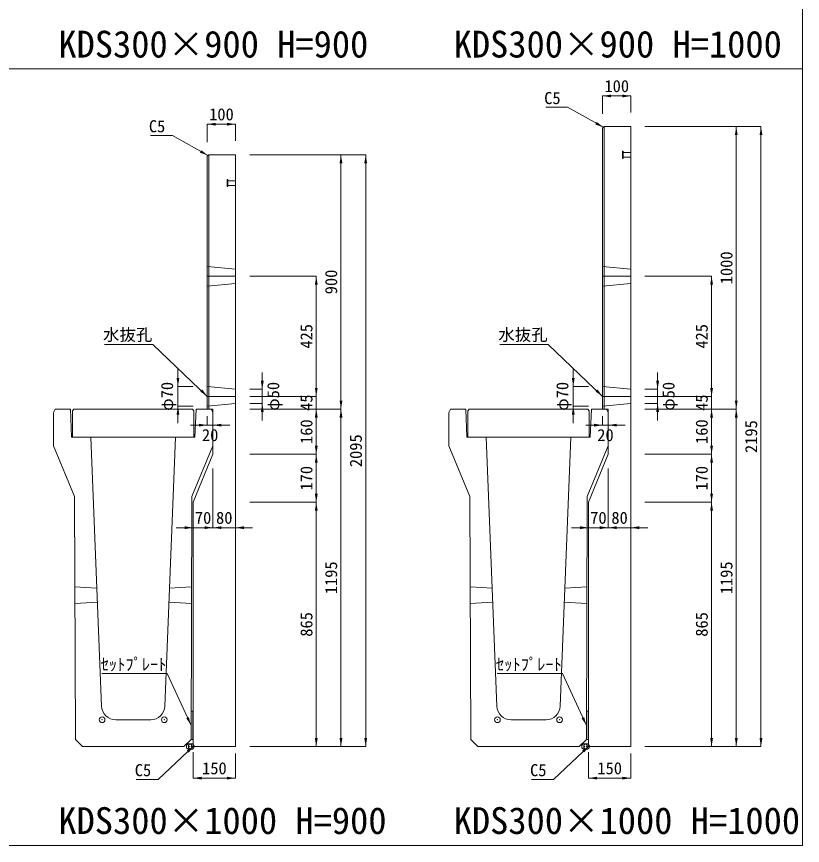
# Model space of a CAD drawing. Units: millimetres at full size, sheet at 1:40. Extents: x 172874 to 199766, y 869448 to 902797.
# Drawn here: x 182491 to 185274, y 887048 to 889983 of the extents above; entities that cross this region are included whole.
import ezdxf
from ezdxf.enums import TextEntityAlignment as Align

# ---------------------------------------------------------------- set-up
doc = ezdxf.new("R2010")
doc.units = ezdxf.units.MM
doc.header["$LTSCALE"] = 40
doc.header["$PDMODE"] = 32
doc.header["$PDSIZE"] = 20
for name, pattern in [('DASHED', [7.5, 6, -1.5]), ('USER2', [4.7625, 3.175, -1.5875]), ('USER3', [1.35, 0.75, -0.6])]:
    doc.linetypes.add(name, pattern=pattern)
for name, color, linetype, lineweight in [('セットプレート', 3, 'Continuous', 13), ('パネックスKDS', 2, 'Continuous', 13), ('図枠', 5, 'Continuous', 13), ('寸法線', 7, 'Continuous', 13), ('引出線', 4, 'Continuous', 13), ('本体', 2, 'Continuous', 13), ('補助線', 8, 'Continuous', 13), ('ｲﾝｻｰﾄ', 3, 'USER3', 5)]:
    doc.layers.add(name, color=color, linetype=linetype, lineweight=lineweight)
doc.layers.add('文字', color=7, linetype='Continuous')
doc.styles.add('ＭＳ ゴシック', font='')
doc.styles.get('ＭＳ ゴシック').set_extended_font_data('MS Gothic')

# ---------------------------------------------------------------- blocks, each defined once
blk = doc.blocks.new('filled_arrow')
at = {"color": 0, "linetype": 'Continuous', "lineweight": -2}
blk.add_solid([(7.5, 1.25), (0, 0), (7.5, -1.25)], dxfattribs=at)

msp = doc.modelspace()

# ---------------------------------------------------------------- linework, layer by layer
at = {"layer": 'セットプレート'}
for points in [[(183108.92, 887423.33), (183114.92, 887423.31), (183115.23, 887523.31), (183109.23, 887523.33)], [(184508.92, 887423.33), (184514.92, 887423.31), (184515.23, 887523.31), (184509.23, 887523.33)]]:
    msp.add_lwpolyline(points, close=True, dxfattribs=at)
at = {"layer": 'パネックスKDS'}
for p, q in [((184566.64, 889588.33), (184571.64, 889593.33)), ((184566.64, 888593.33), (184566.64, 889588.33)), ((184571.64, 889593.33), (184666.64, 889593.33)), ((184666.64, 887398.33), (184666.64, 889593.33)), ((183166.64, 889488.33), (183171.64, 889493.33)), ((183166.64, 888593.33), (183166.64, 889488.33)), ((183171.64, 889493.33), (183266.64, 889493.33)), ((183266.64, 887398.33), (183266.64, 889493.33)), ((183166.64, 888593.33), (183186.64, 888593.33)), ((183186.64, 888433.33), (183186.64, 888593.33)), ((184566.64, 888593.33), (184586.64, 888593.33)), ((184586.64, 888433.33), (184586.64, 888593.33)), ((183186.64, 888433.33), (183116.64, 888263.33)), ((184586.64, 888433.33), (184516.64, 888263.33)), ((183116.64, 887403.33), (183116.64, 888263.33)), ((184516.64, 887403.33), (184516.64, 888263.33)), ((183116.64, 887403.33), (183121.64, 887398.33)), ((183121.64, 887398.33), (183266.64, 887398.33)), ((184516.64, 887403.33), (184521.64, 887398.33)), ((184521.64, 887398.33), (184666.64, 887398.33))]:
    msp.add_line(p, q, dxfattribs=at)
at = {"layer": 'パネックスKDS', "lineweight": 5}
for p, q in [((184571.64, 888593.33), (184571.64, 889593.33)), ((183171.64, 888593.33), (183171.64, 889493.33))]:
    msp.add_line(p, q, dxfattribs=at)
at = {"layer": 'パネックスKDS', "linetype": 'DASHED', "lineweight": 9}
for p, q in [((183166.64, 889098.33), (183266.64, 889088.33)), ((184566.64, 889098.33), (184666.64, 889088.33)), ((183166.64, 889028.33), (183266.64, 889038.33)), ((184566.64, 889028.33), (184666.64, 889038.33)), ((183166.64, 888673.33), (183266.64, 888663.33)), ((184566.64, 888673.33), (184666.64, 888663.33)), ((183166.64, 888603.33), (183266.64, 888613.33)), ((184566.64, 888603.33), (184666.64, 888613.33))]:
    msp.add_line(p, q, dxfattribs=at)
at = {"layer": '図枠'}
for p, q in [((185274.21, 902448.33), (185274.21, 887048.33)), ((172874.21, 889798.33), (185274.21, 889798.33)), ((172874.21, 887048.33), (185274.21, 887048.33))]:
    msp.add_line(p, q, dxfattribs=at)
at = {"layer": '寸法線'}
for p, q in [((184566.64, 889701.88), (184666.64, 889701.88)), ((184566.64, 889638.33), (184566.64, 889701.88)), ((184666.64, 889643.33), (184666.64, 889701.88)), ((183166.64, 889601.88), (183266.64, 889601.88)), ((183166.64, 889538.33), (183166.64, 889601.88)), ((183266.64, 889543.33), (183266.64, 889601.88)), ((184716.64, 889593.33), (185127.48, 889593.33)), ((184716.64, 889593.33), (185039.98, 889593.33)), ((185039.98, 888593.33), (185039.98, 889593.33)), ((185127.48, 887398.33), (185127.48, 889593.33)), ((183316.64, 889493.33), (183727.48, 889493.33)), ((183316.64, 889493.33), (183639.98, 889493.33)), ((183639.98, 888593.33), (183639.98, 889493.33)), ((183727.48, 887398.33), (183727.48, 889493.33)), ((183316.63, 889063.33), (183552.48, 889063.33)), ((183552.48, 888638.33), (183552.48, 889063.33)), ((184716.63, 889063.33), (184952.48, 889063.33)), ((184952.48, 888638.33), (184952.48, 889063.33)), ((183062.57, 888733.33), (183062.57, 888543.33)), ((183361.31, 888723.33), (183361.31, 888553.33)), ((184462.57, 888733.33), (184462.57, 888543.33)), ((184761.31, 888723.33), (184761.31, 888553.33)), ((183552.48, 888698.33), (183552.48, 888533.33)), ((184952.48, 888698.33), (184952.48, 888533.33)), ((183116.64, 888673.33), (183062.57, 888673.33)), ((183316.64, 888663.33), (183361.31, 888663.33)), ((184516.64, 888673.33), (184462.57, 888673.33)), ((184716.64, 888663.33), (184761.31, 888663.33)), ((183316.63, 888638.33), (183552.48, 888638.33)), ((183316.63, 888638.33), (183552.48, 888638.33)), ((184716.63, 888638.33), (184952.48, 888638.33)), ((184716.63, 888638.33), (184952.48, 888638.33)), ((183116.64, 888603.33), (183062.57, 888603.33)), ((183316.64, 888613.33), (183361.31, 888613.33)), ((184516.64, 888603.33), (184462.57, 888603.33)), ((184716.64, 888613.33), (184761.31, 888613.33)), ((183316.63, 888593.33), (183552.48, 888593.33)), ((183316.64, 888593.33), (183639.98, 888593.33)), ((183316.64, 888593.33), (183552.48, 888593.33)), ((183316.64, 888593.33), (183639.98, 888593.33)), ((183552.48, 888593.33), (183552.48, 888433.33)), ((183639.98, 888593.33), (183639.98, 887398.33)), ((184716.63, 888593.33), (184952.48, 888593.33)), ((184716.64, 888593.33), (185039.98, 888593.33)), ((184716.64, 888593.33), (184952.48, 888593.33)), ((184716.64, 888593.33), (185039.98, 888593.33)), ((184952.48, 888593.33), (184952.48, 888433.33)), ((185039.98, 888593.33), (185039.98, 887398.33)), ((183166.64, 888568.33), (183166.64, 888536.25)), ((183186.64, 888568.33), (183186.64, 888536.25)), ((184566.64, 888568.33), (184566.64, 888536.25)), ((184586.64, 888568.33), (184586.64, 888536.25)), ((183106.64, 888536.25), (183246.64, 888536.25)), ((184506.64, 888536.25), (184646.64, 888536.25)), ((183316.64, 888433.33), (183552.48, 888433.33)), ((183316.64, 888433.33), (183552.48, 888433.33)), ((183552.48, 888433.33), (183552.48, 888263.33)), ((184716.64, 888433.33), (184952.48, 888433.33)), ((184716.64, 888433.33), (184952.48, 888433.33)), ((184952.48, 888433.33), (184952.48, 888263.33)), ((183186.64, 888383.33), (183186.64, 888173.33)), ((183186.64, 888383.33), (183186.64, 888173.33)), ((183266.64, 888383.33), (183266.64, 888173.33)), ((184586.64, 888383.33), (184586.64, 888173.33)), ((184586.64, 888383.33), (184586.64, 888173.33)), ((184666.64, 888383.33), (184666.64, 888173.33)), ((183316.64, 888263.33), (183552.48, 888263.33)), ((183316.64, 888263.33), (183552.48, 888263.33)), ((183552.48, 888263.33), (183552.48, 887398.33)), ((184716.64, 888263.33), (184952.48, 888263.33)), ((184716.64, 888263.33), (184952.48, 888263.33)), ((184952.48, 888263.33), (184952.48, 887398.33)), ((183116.64, 888211.59), (183116.64, 888173.33)), ((184516.64, 888211.59), (184516.64, 888173.33)), ((183246.64, 888173.33), (183056.64, 888173.33)), ((183126.64, 888173.33), (183326.64, 888173.33)), ((184646.64, 888173.33), (184456.64, 888173.33)), ((184526.64, 888173.33), (184726.64, 888173.33)), ((183316.64, 887398.33), (183727.48, 887398.33)), ((183316.64, 887398.33), (183639.98, 887398.33)), ((183316.64, 887398.33), (183552.48, 887398.33)), ((184716.64, 887398.33), (185127.48, 887398.33)), ((184716.64, 887398.33), (185039.98, 887398.33)), ((184716.64, 887398.33), (184952.48, 887398.33)), ((183116.64, 887378.33), (183116.64, 887286.53)), ((183266.64, 887373.33), (183266.64, 887286.53)), ((184516.64, 887378.33), (184516.64, 887286.53)), ((184666.64, 887373.33), (184666.64, 887286.53)), ((183116.64, 887286.53), (183266.64, 887286.53)), ((184516.64, 887286.53), (184666.64, 887286.53))]:
    msp.add_line(p, q, dxfattribs=at)
at = {"layer": '引出線'}
for points in [[(184569.14, 889590.83), (184442.77, 889661.91), (184365, 889661.91)], [(183169.14, 889490.83), (183042.77, 889561.91), (182965, 889561.91)], [(183166.64, 888638.33), (182974.18, 888821.78), (182802.43, 888821.78)], [(184566.64, 888638.33), (184374.18, 888821.78), (184202.43, 888821.78)], [(183109.07, 887473.33), (183024.24, 887656.79), (182792.87, 887656.79)], [(184509.14, 887473.33), (184424.3, 887656.79), (184192.94, 887656.79)], [(183119.14, 887400.83), (182992.77, 887282.18), (182915, 887282.18)], [(184519.14, 887400.83), (184392.77, 887282.18), (184315, 887282.18)]]:
    msp.add_lwpolyline(points, dxfattribs=at)
at = {"layer": '本体'}
for p, q in [((182627.64, 888593.33), (182621.64, 888581.33)), ((182621.64, 888581.33), (182621.64, 888463.33)), ((182627.64, 888593.33), (182681.64, 888593.33)), ((182681.64, 888593.33), (182685.64, 888493.33)), ((183126.64, 888593.33), (183122.64, 888493.33)), ((183126.64, 888593.33), (183180.64, 888593.33)), ((183180.64, 888593.33), (183186.64, 888581.33)), ((183186.64, 888581.33), (183186.64, 888463.33)), ((184027.64, 888593.33), (184021.64, 888581.33)), ((184021.64, 888581.33), (184021.64, 888463.33)), ((184027.64, 888593.33), (184081.64, 888593.33)), ((184081.64, 888593.33), (184085.64, 888493.33)), ((184526.64, 888593.33), (184522.64, 888493.33)), ((184526.64, 888593.33), (184580.64, 888593.33)), ((184580.64, 888593.33), (184586.64, 888581.33)), ((184586.64, 888581.33), (184586.64, 888463.33)), ((182685.64, 888493.33), (182754.14, 888493.33)), ((182754.14, 888493.33), (182792.22, 887541.33)), ((183054.14, 888493.33), (183016.06, 887541.33)), ((183054.14, 888493.33), (183122.64, 888493.33)), ((184085.64, 888493.33), (184154.14, 888493.33)), ((184154.14, 888493.33), (184192.22, 887541.33)), ((184454.14, 888493.33), (184416.06, 887541.33)), ((184454.14, 888493.33), (184522.64, 888493.33)), ((182621.64, 888463.33), (182696.64, 888283.33)), ((183186.64, 888463.33), (183111.64, 888283.33)), ((184021.64, 888463.33), (184096.64, 888283.33)), ((184586.64, 888463.33), (184511.64, 888283.33)), ((182696.64, 888283.33), (182699.36, 887423.33)), ((183111.64, 888283.33), (183108.92, 887423.33)), ((184096.64, 888283.33), (184099.36, 887423.33)), ((184511.64, 888283.33), (184508.92, 887423.33)), ((182842.18, 887493.33), (182966.1, 887493.33)), ((184242.18, 887493.33), (184366.1, 887493.33)), ((182699.36, 887423.33), (182724.44, 887398.33)), ((182724.44, 887398.33), (182699.36, 887423.33)), ((182724.44, 887398.33), (183083.84, 887398.33)), ((183083.84, 887398.33), (183108.92, 887423.33)), ((184099.36, 887423.33), (184124.44, 887398.33)), ((184124.44, 887398.33), (184099.36, 887423.33)), ((184124.44, 887398.33), (184483.84, 887398.33)), ((184483.84, 887398.33), (184508.92, 887423.33))]:
    msp.add_line(p, q, dxfattribs=at)
at = {"layer": '本体', "linetype": 'USER2'}
for p, q in [((182775.5, 887959.33), (182697.65, 887964.33)), ((183110.63, 887964.33), (183032.78, 887959.33)), ((184175.5, 887959.33), (184097.65, 887964.33)), ((184510.63, 887964.33), (184432.78, 887959.33)), ((182777.5, 887909.33), (182697.84, 887904.33)), ((183030.78, 887909.33), (183110.44, 887904.33)), ((184177.5, 887909.33), (184097.84, 887904.33)), ((184430.78, 887909.33), (184510.44, 887904.33))]:
    msp.add_line(p, q, dxfattribs=at)
at = {"layer": '本体', "lineweight": 20}
for points in [[(182689.14, 888587.33), (182694.14, 888593.33), (183114.14, 888593.33), (183119.14, 888587.33), (183119.14, 888493.33), (182689.14, 888493.33)], [(184089.14, 888587.33), (184094.14, 888593.33), (184514.14, 888593.33), (184519.14, 888587.33), (184519.14, 888493.33), (184089.14, 888493.33)]]:
    msp.add_lwpolyline(points, close=True, dxfattribs=at)
at = {"layer": '本体'}
for centre, start, end in [((182842.18, 887543.33), 182.29061, 270), ((182966.1, 887543.33), 270, 357.70939), ((184242.18, 887543.33), 182.29061, 270), ((184366.1, 887543.33), 270, 357.70939)]:
    msp.add_arc(centre, 50, start, end, dxfattribs=at)
at = {"layer": '補助線'}
for p, q in [((183166.64, 889063.33), (183266.63, 889063.33)), ((184566.64, 889063.33), (184666.63, 889063.33)), ((183166.64, 888638.33), (183266.63, 888638.33)), ((184566.64, 888638.33), (184666.63, 888638.33))]:
    msp.add_line(p, q, dxfattribs=at)
for p in [(182794.14, 887493.33), (183014.14, 887493.33), (184194.14, 887493.33), (184414.14, 887493.33), (183102.64, 887398.33), (183109.64, 887398.33), (183109.64, 887398.33), (184502.64, 887398.33), (184509.64, 887398.33), (184509.64, 887398.33)]:
    msp.add_point(p, dxfattribs=at)
at = {"layer": 'ｲﾝｻｰﾄ'}
for p, q in [((184636.64, 889505.83), (184636.64, 889480.83)), ((184639.64, 889505.83), (184636.64, 889505.83)), ((184636.64, 889480.83), (184639.64, 889480.83)), ((184639.64, 889480.83), (184639.64, 889505.83)), ((184666.64, 889501.83), (184639.64, 889501.83)), ((184639.64, 889484.83), (184666.64, 889484.83)), ((183236.64, 889405.83), (183236.64, 889380.83)), ((183239.64, 889405.83), (183236.64, 889405.83)), ((183239.64, 889380.83), (183239.64, 889405.83)), ((183266.64, 889401.83), (183239.64, 889401.83)), ((183236.64, 889380.83), (183239.64, 889380.83)), ((183239.64, 889384.83), (183266.64, 889384.83))]:
    msp.add_line(p, q, dxfattribs=at)

# ---------------------------------------------------------------- block references
at = {"layer": '寸法線', "xscale": 4, "yscale": 4}
for p in [(184566.64, 889701.88), (183166.64, 889601.88), (183186.64, 888536.25), (184586.64, 888536.25), (183186.64, 888173.33), (183266.64, 888173.33), (184586.64, 888173.33), (184666.64, 888173.33), (183116.64, 887286.53), (184516.64, 887286.53)]:
    msp.add_blockref('filled_arrow', p, dxfattribs=at)
for p, rotation in [((184666.64, 889701.88), 180), ((183266.64, 889601.88), 180), ((185039.98, 889593.33), 270), ((185127.48, 889593.33), 270), ((183639.98, 889493.33), 270), ((183727.48, 889493.33), 270), ((183552.48, 889063.33), 270), ((184952.48, 889063.33), 270), ((183062.57, 888673.33), 90), ((183361.31, 888663.33), 90), ((184462.57, 888673.33), 90), ((184761.31, 888663.33), 90), ((183552.48, 888638.33), 90), ((183552.48, 888638.33), 90), ((184952.48, 888638.33), 90), ((184952.48, 888638.33), 90), ((183062.57, 888603.33), 270), ((183361.31, 888613.33), 270), ((183639.98, 888593.33), 90), ((184462.57, 888603.33), 270), ((184761.31, 888613.33), 270), ((185039.98, 888593.33), 90), ((183552.48, 888593.33), 270), ((183552.48, 888593.33), 270), ((183639.98, 888593.33), 270), ((184952.48, 888593.33), 270), ((184952.48, 888593.33), 270), ((185039.98, 888593.33), 270), ((183166.64, 888536.25), 180), ((184566.64, 888536.25), 180), ((183552.48, 888433.33), 90), ((184952.48, 888433.33), 90), ((183552.48, 888433.33), 270), ((184952.48, 888433.33), 270), ((183552.48, 888263.33), 90), ((184952.48, 888263.33), 90), ((183552.48, 888263.33), 270), ((184952.48, 888263.33), 270), ((183116.64, 888173.33), 180), ((183186.64, 888173.33), 180), ((184516.64, 888173.33), 180), ((184586.64, 888173.33), 180), ((183552.48, 887398.33), 90), ((183639.98, 887398.33), 90), ((183727.48, 887398.33), 90), ((184952.48, 887398.33), 90), ((185039.98, 887398.33), 90), ((185127.48, 887398.33), 90), ((183266.64, 887286.53), 180), ((184666.64, 887286.53), 180)]:
    msp.add_blockref('filled_arrow', p, dxfattribs=dict(at, rotation=rotation))
at = {"layer": '引出線', "xscale": 4, "yscale": 4}
for p, rotation in [((184569.14, 889590.83), 150.6), ((183169.14, 889490.83), 150.6), ((183166.64, 888638.33), 136.4), ((184566.64, 888638.33), 136.4), ((183109.07, 887473.33), 114.8), ((184509.14, 887473.33), 114.8), ((183119.14, 887400.83), 223.2), ((184519.14, 887400.83), 223.2)]:
    msp.add_blockref('filled_arrow', p, dxfattribs=dict(at, rotation=rotation))

# ---------------------------------------------------------------- texts
at = {"layer": '寸法線', "style": 'ＭＳ ゴシック'}
for s, p in [('100', (184616.64, 889736.88)), ('100', (183216.64, 889636.88)), ('20', (183176.64, 888501.25)), ('20', (184576.64, 888501.25)), ('70', (183151.64, 888208.33)), ('80', (183226.64, 888208.33)), ('70', (184551.64, 888208.33)), ('80', (184626.64, 888208.33)), ('150', (183191.64, 887321.53)), ('150', (184591.64, 887321.53))]:
    msp.add_text(s, height=42.72, dxfattribs=at).set_placement(p, align=Align.MIDDLE_CENTER)
for s, p in [('1000', (185004.98, 889093.33)), ('900', (183604.98, 889043.33)), ('425', (183517.48, 888850.83)), ('425', (184917.48, 888850.83)), ('φ70', (183023.91, 888638.33)), ('φ50', (183399.96, 888638.33)), ('φ70', (184423.91, 888638.33)), ('φ50', (184799.96, 888638.33)), ('45', (183517.48, 888615.83)), ('45', (184917.48, 888615.83)), ('160', (183517.48, 888513.33)), ('160', (184917.48, 888513.33)), ('2195', (185092.48, 888495.83)), ('2095', (183692.48, 888445.83)), ('170', (183517.48, 888348.33)), ('170', (184917.48, 888348.33)), ('1195', (183604.98, 887995.83)), ('1195', (185004.98, 887995.83)), ('865', (183517.48, 887830.83)), ('865', (184917.48, 887830.83))]:
    msp.add_text(s, height=42.72, rotation=90, dxfattribs=at).set_placement(p, align=Align.MIDDLE_CENTER)
at = {"layer": '引出線', "style": 'ＭＳ ゴシック'}
for s, p in [('C5', (184417.77, 889715.91)), ('C5', (183017.77, 889615.91)), ('水抜孔', (182971.93, 888878.06)), ('水抜孔', (184371.93, 888878.06)), ('ｾｯﾄﾌﾟﾚｰﾄ', (183021.99, 887710.79)), ('ｾｯﾄﾌﾟﾚｰﾄ', (184422.05, 887710.79)), ('C5', (182967.77, 887336.18)), ('C5', (184367.77, 887336.18))]:
    msp.add_text(s, height=42.72, dxfattribs=at).set_placement(p, align=Align.TOP_RIGHT)
at = {"layer": '文字', "style": 'ＭＳ ゴシック'}
for s, p in [('KDS300×900 H=900', (182638.87, 889809.38)), ('KDS300×900 H=1000', (184038.87, 889809.38)), ('KDS300×1000 H=900', (182638.87, 887060.26)), ('KDS300×1000 H=1000', (184038.87, 887060.26))]:
    msp.add_text(s, height=94.94, dxfattribs=at).set_placement(p, align=Align.BOTTOM_LEFT)

doc.saveas('drawing.dxf')
